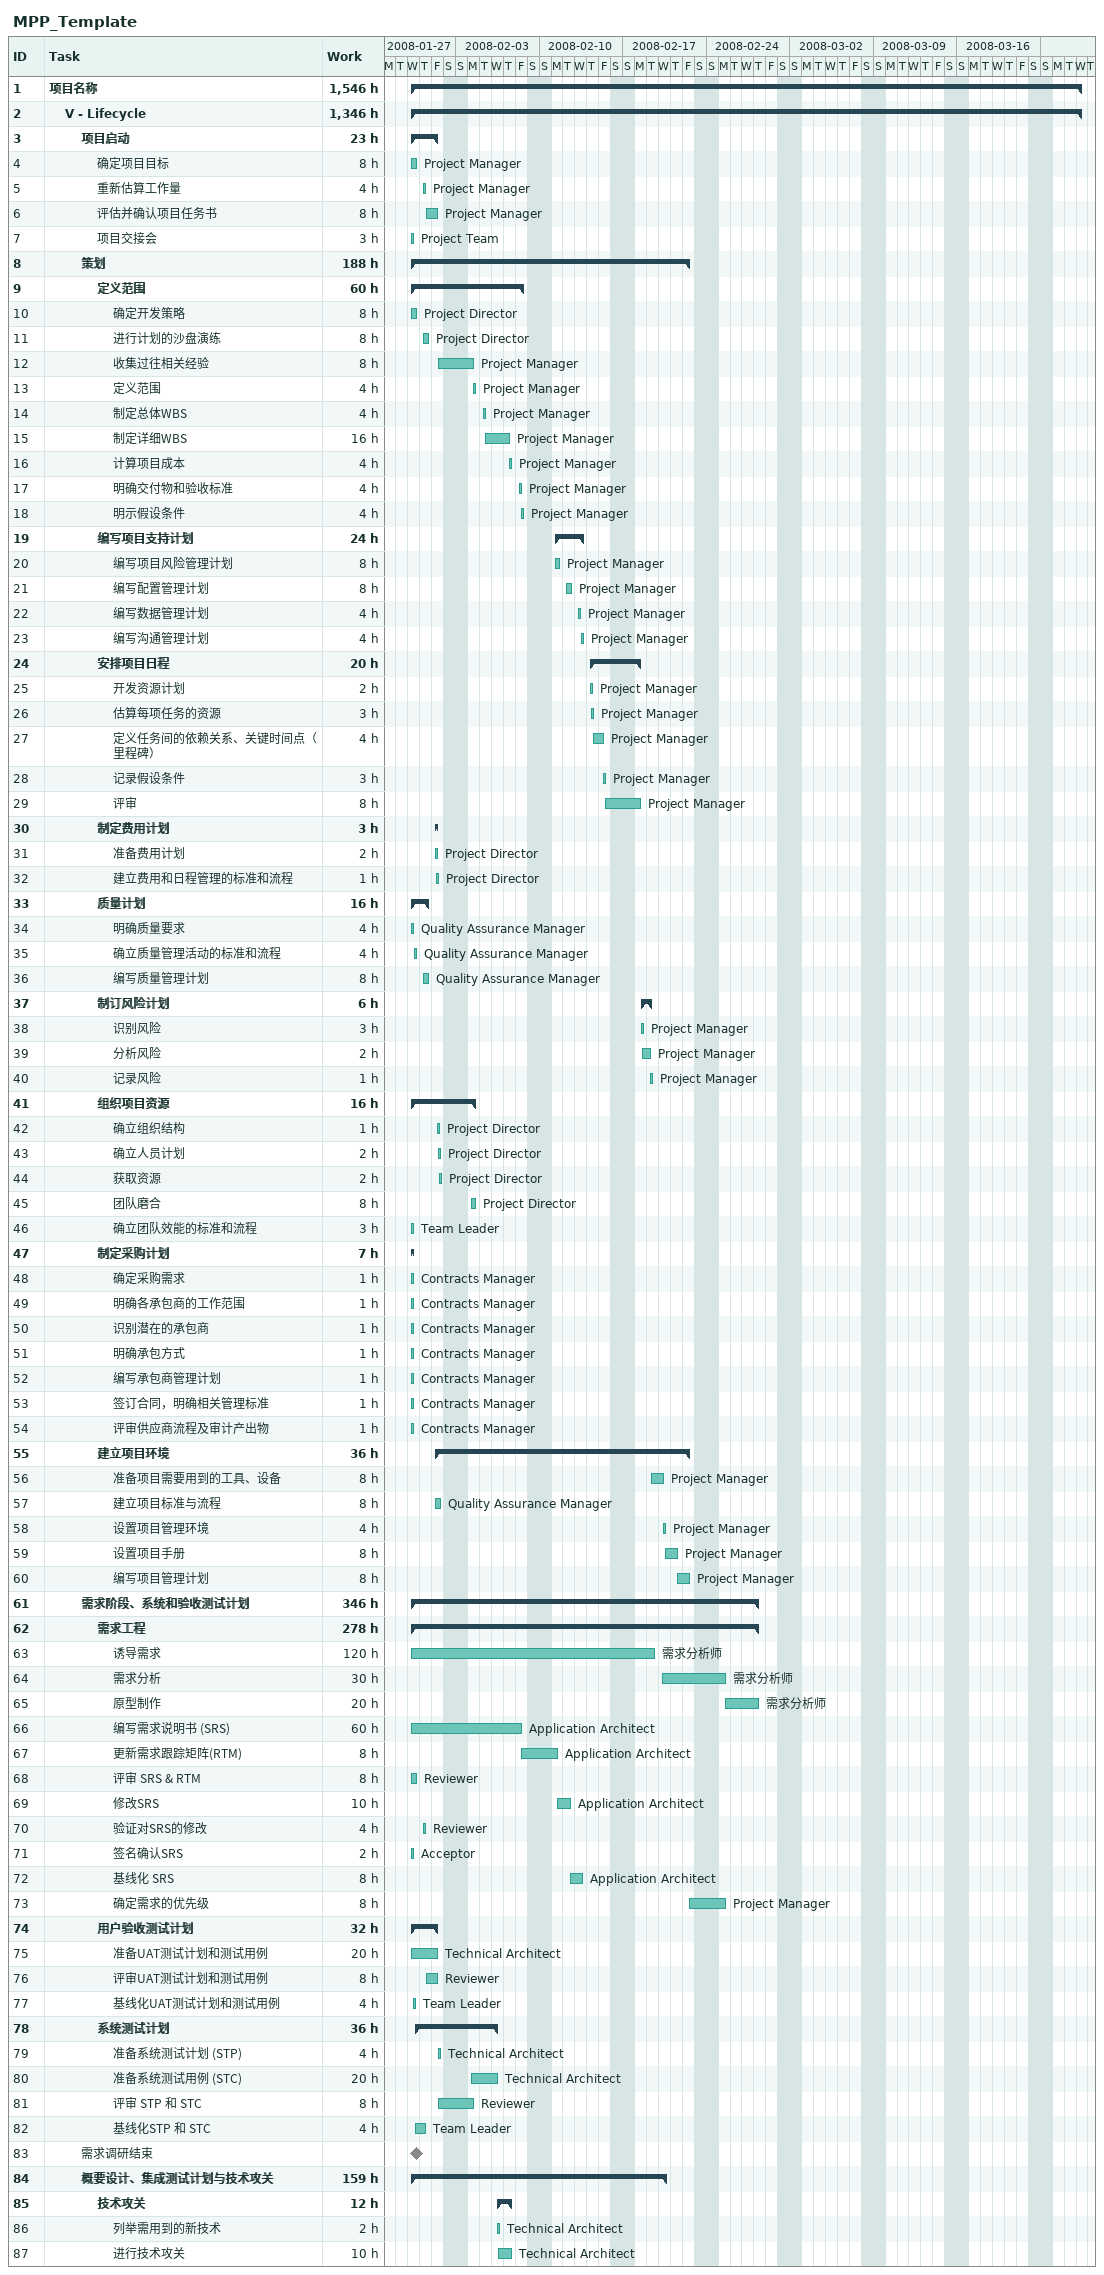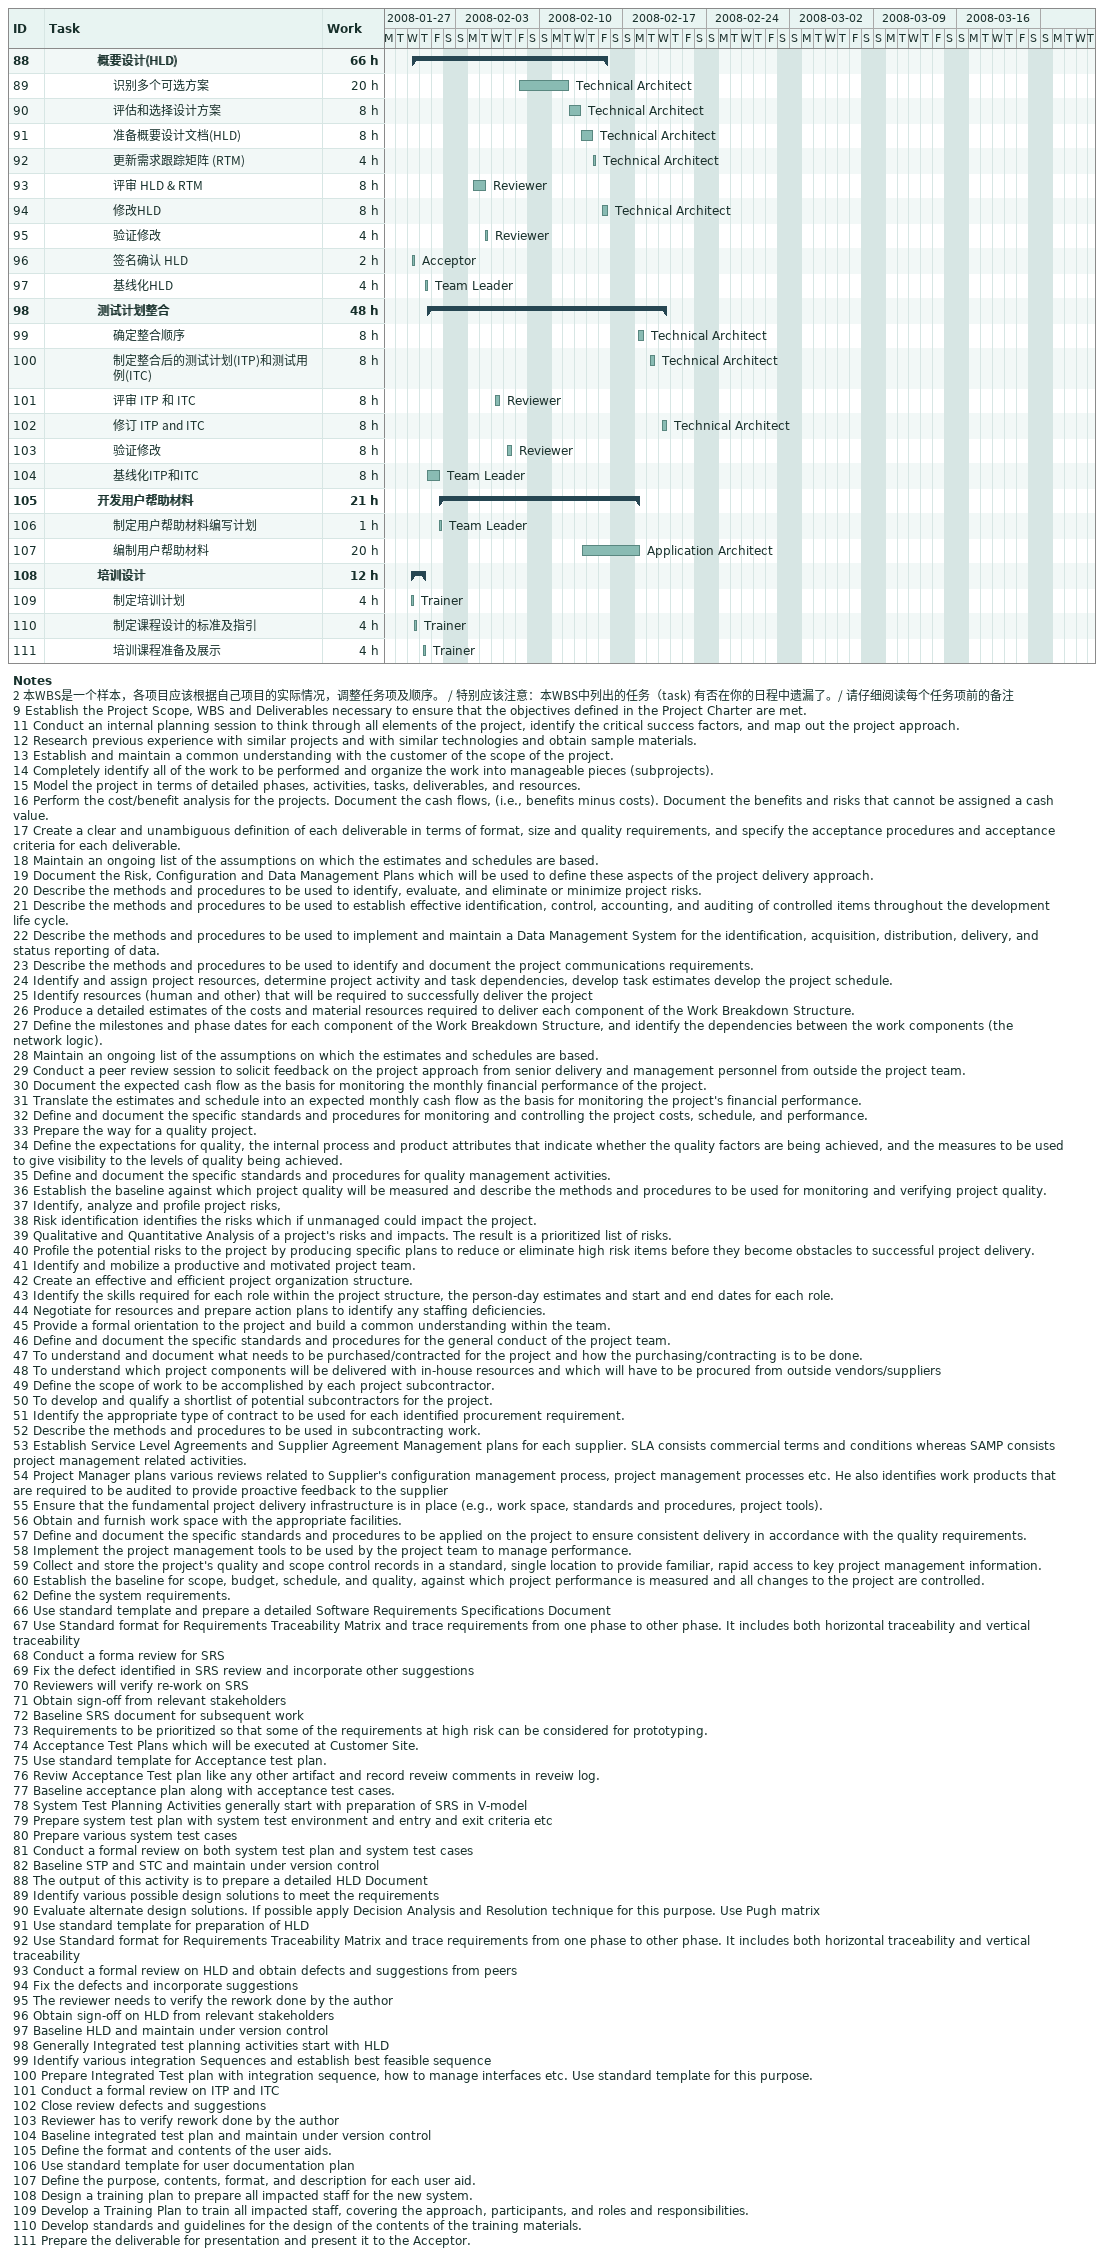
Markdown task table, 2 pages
MPP_Template

| ID | Level | Task | Start | Finish | Resources | Work (h) |
|---|---|---|---|---|---|---|
| 1 | 1 | **项目名称** | 2008-01-30 | 2008-03-26 |  | 1546 |
| 2 | 2 | **V - Lifecycle** | 2008-01-30 | 2008-03-26 |  | 1346 |
| 3 | 3 | **项目启动** | 2008-01-30 | 2008-02-01 |  | 23 |
| 4 | 4 | 确定项目目标 | 2008-01-30 | 2008-01-30 | Project Manager | 8 |
| 5 | 4 | 重新估算工作量 | 2008-01-31 | 2008-01-31 | Project Manager | 4 |
| 6 | 4 | 评估并确认项目任务书 | 2008-01-31 | 2008-02-01 | Project Manager | 8 |
| 7 | 4 | 项目交接会 | 2008-01-30 | 2008-01-30 | Project Team | 3 |
| 8 | 3 | **策划** | 2008-01-30 | 2008-02-22 |  | 188 |
| 9 | 4 | **定义范围** | 2008-01-30 | 2008-02-08 |  | 60 |
| 10 | 5 | 确定开发策略 | 2008-01-30 | 2008-01-30 | Project Director | 8 |
| 11 | 5 | 进行计划的沙盘演练 | 2008-01-31 | 2008-01-31 | Project Director | 8 |
| 12 | 5 | 收集过往相关经验 | 2008-02-01 | 2008-02-04 | Project Manager | 8 |
| 13 | 5 | 定义范围 | 2008-02-04 | 2008-02-04 | Project Manager | 4 |
| 14 | 5 | 制定总体WBS | 2008-02-05 | 2008-02-05 | Project Manager | 4 |
| 15 | 5 | 制定详细WBS | 2008-02-05 | 2008-02-07 | Project Manager | 16 |
| 16 | 5 | 计算项目成本 | 2008-02-07 | 2008-02-07 | Project Manager | 4 |
| 17 | 5 | 明确交付物和验收标准 | 2008-02-08 | 2008-02-08 | Project Manager | 4 |
| 18 | 5 | 明示假设条件 | 2008-02-08 | 2008-02-08 | Project Manager | 4 |
| 19 | 4 | **编写项目支持计划** | 2008-02-11 | 2008-02-13 |  | 24 |
| 20 | 5 | 编写项目风险管理计划 | 2008-02-11 | 2008-02-11 | Project Manager | 8 |
| 21 | 5 | 编写配置管理计划 | 2008-02-12 | 2008-02-12 | Project Manager | 8 |
| 22 | 5 | 编写数据管理计划 | 2008-02-13 | 2008-02-13 | Project Manager | 4 |
| 23 | 5 | 编写沟通管理计划 | 2008-02-13 | 2008-02-13 | Project Manager | 4 |
| 24 | 4 | **安排项目日程** | 2008-02-14 | 2008-02-18 |  | 20 |
| 25 | 5 | 开发资源计划 | 2008-02-14 | 2008-02-14 | Project Manager | 2 |
| 26 | 5 | 估算每项任务的资源 | 2008-02-14 | 2008-02-14 | Project Manager | 3 |
| 27 | 5 | 定义任务间的依赖关系、关键时间点（里程碑） | 2008-02-14 | 2008-02-15 | Project Manager | 4 |
| 28 | 5 | 记录假设条件 | 2008-02-15 | 2008-02-15 | Project Manager | 3 |
| 29 | 5 | 评审 | 2008-02-15 | 2008-02-18 | Project Manager | 8 |
| 30 | 4 | **制定费用计划** | 2008-02-01 | 2008-02-01 |  | 3 |
| 31 | 5 | 准备费用计划 | 2008-02-01 | 2008-02-01 | Project Director | 2 |
| 32 | 5 | 建立费用和日程管理的标准和流程 | 2008-02-01 | 2008-02-01 | Project Director | 1 |
| 33 | 4 | **质量计划** | 2008-01-30 | 2008-01-31 |  | 16 |
| 34 | 5 | 明确质量要求 | 2008-01-30 | 2008-01-30 | Quality Assurance Manager | 4 |
| 35 | 5 | 确立质量管理活动的标准和流程 | 2008-01-30 | 2008-01-30 | Quality Assurance Manager | 4 |
| 36 | 5 | 编写质量管理计划 | 2008-01-31 | 2008-01-31 | Quality Assurance Manager | 8 |
| 37 | 4 | **制订风险计划** | 2008-02-18 | 2008-02-19 |  | 6 |
| 38 | 5 | 识别风险 | 2008-02-18 | 2008-02-18 | Project Manager | 3 |
| 39 | 5 | 分析风险 | 2008-02-18 | 2008-02-19 | Project Manager | 2 |
| 40 | 5 | 记录风险 | 2008-02-19 | 2008-02-19 | Project Manager | 1 |
| 41 | 4 | **组织项目资源** | 2008-01-30 | 2008-02-04 |  | 16 |
| 42 | 5 | 确立组织结构 | 2008-02-01 | 2008-02-01 | Project Director | 1 |
| 43 | 5 | 确立人员计划 | 2008-02-01 | 2008-02-01 | Project Director | 2 |
| 44 | 5 | 获取资源 | 2008-02-01 | 2008-02-01 | Project Director | 2 |
| 45 | 5 | 团队磨合 | 2008-02-04 | 2008-02-04 | Project Director | 8 |
| 46 | 5 | 确立团队效能的标准和流程 | 2008-01-30 | 2008-01-30 | Team Leader | 3 |
| 47 | 4 | **制定采购计划** | 2008-01-30 | 2008-01-30 |  | 7 |
| 48 | 5 | 确定采购需求 | 2008-01-30 | 2008-01-30 | Contracts Manager | 1 |
| 49 | 5 | 明确各承包商的工作范围 | 2008-01-30 | 2008-01-30 | Contracts Manager | 1 |
| 50 | 5 | 识别潜在的承包商 | 2008-01-30 | 2008-01-30 | Contracts Manager | 1 |
| 51 | 5 | 明确承包方式 | 2008-01-30 | 2008-01-30 | Contracts Manager | 1 |
| 52 | 5 | 编写承包商管理计划 | 2008-01-30 | 2008-01-30 | Contracts Manager | 1 |
| 53 | 5 | 签订合同，明确相关管理标准 | 2008-01-30 | 2008-01-30 | Contracts Manager | 1 |
| 54 | 5 | 评审供应商流程及审计产出物 | 2008-01-30 | 2008-01-30 | Contracts Manager | 1 |
| 55 | 4 | **建立项目环境** | 2008-02-01 | 2008-02-22 |  | 36 |
| 56 | 5 | 准备项目需要用到的工具、设备 | 2008-02-19 | 2008-02-20 | Project Manager | 8 |
| 57 | 5 | 建立项目标准与流程 | 2008-02-01 | 2008-02-01 | Quality Assurance Manager | 8 |
| 58 | 5 | 设置项目管理环境 | 2008-02-20 | 2008-02-20 | Project Manager | 4 |
| 59 | 5 | 设置项目手册 | 2008-02-20 | 2008-02-21 | Project Manager | 8 |
| 60 | 5 | 编写项目管理计划 | 2008-02-21 | 2008-02-22 | Project Manager | 8 |
| 61 | 3 | **需求阶段、系统和验收测试计划** | 2008-01-30 | 2008-02-28 |  | 346 |
| 62 | 4 | **需求工程** | 2008-01-30 | 2008-02-28 |  | 278 |
| 63 | 5 | 诱导需求 | 2008-01-30 | 2008-02-19 | 需求分析师 | 120 |
| 64 | 5 | 需求分析 | 2008-02-20 | 2008-02-25 | 需求分析师 | 30 |
| 65 | 5 | 原型制作 | 2008-02-25 | 2008-02-28 | 需求分析师 | 20 |
| 66 | 5 | 编写需求说明书 (SRS) | 2008-01-30 | 2008-02-08 | Application Architect | 60 |
| 67 | 5 | 更新需求跟踪矩阵(RTM) | 2008-02-08 | 2008-02-11 | Application Architect | 8 |
| 68 | 5 | 评审 SRS & RTM | 2008-01-30 | 2008-01-30 | Reviewer | 8 |
| 69 | 5 | 修改SRS | 2008-02-11 | 2008-02-12 | Application Architect | 10 |
| 70 | 5 | 验证对SRS的修改 | 2008-01-31 | 2008-01-31 | Reviewer | 4 |
| 71 | 5 | 签名确认SRS | 2008-01-30 | 2008-01-30 | Acceptor | 2 |
| 72 | 5 | 基线化 SRS | 2008-02-12 | 2008-02-13 | Application Architect | 8 |
| 73 | 5 | 确定需求的优先级 | 2008-02-22 | 2008-02-25 | Project Manager | 8 |
| 74 | 4 | **用户验收测试计划** | 2008-01-30 | 2008-02-01 |  | 32 |
| 75 | 5 | 准备UAT测试计划和测试用例 | 2008-01-30 | 2008-02-01 | Technical Architect | 20 |
| 76 | 5 | 评审UAT测试计划和测试用例 | 2008-01-31 | 2008-02-01 | Reviewer | 8 |
| 77 | 5 | 基线化UAT测试计划和测试用例 | 2008-01-30 | 2008-01-30 | Team Leader | 4 |
| 78 | 4 | **系统测试计划** | 2008-01-30 | 2008-02-06 |  | 36 |
| 79 | 5 | 准备系统测试计划 (STP) | 2008-02-01 | 2008-02-01 | Technical Architect | 4 |
| 80 | 5 | 准备系统测试用例 (STC) | 2008-02-04 | 2008-02-06 | Technical Architect | 20 |
| 81 | 5 | 评审 STP 和 STC | 2008-02-01 | 2008-02-04 | Reviewer | 8 |
| 82 | 5 | 基线化STP 和 STC | 2008-01-30 | 2008-01-31 | Team Leader | 4 |
| 83 | 3 | 需求调研结束 (milestone) | 2008-01-30 | 2008-01-30 |  |  |
| 84 | 3 | **概要设计、集成测试计划与技术攻关** | 2008-01-30 | 2008-02-20 |  | 159 |
| 85 | 4 | **技术攻关** | 2008-02-06 | 2008-02-07 |  | 12 |
| 86 | 5 | 列举需用到的新技术 | 2008-02-06 | 2008-02-06 | Technical Architect | 2 |
| 87 | 5 | 进行技术攻关 | 2008-02-06 | 2008-02-07 | Technical Architect | 10 |
| 88 | 4 | **概要设计(HLD)** | 2008-01-30 | 2008-02-15 |  | 66 |
| 89 | 5 | 识别多个可选方案 | 2008-02-08 | 2008-02-12 | Technical Architect | 20 |
| 90 | 5 | 评估和选择设计方案 | 2008-02-12 | 2008-02-13 | Technical Architect | 8 |
| 91 | 5 | 准备概要设计文档(HLD) | 2008-02-13 | 2008-02-14 | Technical Architect | 8 |
| 92 | 5 | 更新需求跟踪矩阵 (RTM) | 2008-02-14 | 2008-02-14 | Technical Architect | 4 |
| 93 | 5 | 评审 HLD & RTM | 2008-02-04 | 2008-02-05 | Reviewer | 8 |
| 94 | 5 | 修改HLD | 2008-02-15 | 2008-02-15 | Technical Architect | 8 |
| 95 | 5 | 验证修改 | 2008-02-05 | 2008-02-05 | Reviewer | 4 |
| 96 | 5 | 签名确认 HLD | 2008-01-30 | 2008-01-30 | Acceptor | 2 |
| 97 | 5 | 基线化HLD | 2008-01-31 | 2008-01-31 | Team Leader | 4 |
| 98 | 4 | **测试计划整合** | 2008-01-31 | 2008-02-20 |  | 48 |
| 99 | 5 | 确定整合顺序 | 2008-02-18 | 2008-02-18 | Technical Architect | 8 |
| 100 | 5 | 制定整合后的测试计划(ITP)和测试用例(ITC) | 2008-02-19 | 2008-02-19 | Technical Architect | 8 |
| 101 | 5 | 评审 ITP 和 ITC | 2008-02-06 | 2008-02-06 | Reviewer | 8 |
| 102 | 5 | 修订 ITP and ITC | 2008-02-20 | 2008-02-20 | Technical Architect | 8 |
| 103 | 5 | 验证修改 | 2008-02-07 | 2008-02-07 | Reviewer | 8 |
| 104 | 5 | 基线化ITP和ITC | 2008-01-31 | 2008-02-01 | Team Leader | 8 |
| 105 | 4 | **开发用户帮助材料** | 2008-02-01 | 2008-02-18 |  | 21 |
| 106 | 5 | 制定用户帮助材料编写计划 | 2008-02-01 | 2008-02-01 | Team Leader | 1 |
| 107 | 5 | 编制用户帮助材料 | 2008-02-13 | 2008-02-18 | Application Architect | 20 |
| 108 | 4 | **培训设计** | 2008-01-30 | 2008-01-31 |  | 12 |
| 109 | 5 | 制定培训计划 | 2008-01-30 | 2008-01-30 | Trainer | 4 |
| 110 | 5 | 制定课程设计的标准及指引 | 2008-01-30 | 2008-01-30 | Trainer | 4 |
| 111 | 5 | 培训课程准备及展示 | 2008-01-31 | 2008-01-31 | Trainer | 4 |

Notes
- 2: 本WBS是一个样本，各项目应该根据自己项目的实际情况，调整任务项及顺序。 / 特别应该注意：本WBS中列出的任务（task) 有否在你的日程中遗漏了。 / 请仔细阅读每个任务项前的备注
- 9: Establish the Project Scope, WBS and Deliverables necessary to ensure that the objectives defined in the Project Charter are met.
- 11: Conduct an internal planning session to think through all elements of the project, identify the critical success factors, and map out the project approach.
- 12: Research previous experience with similar projects and with similar technologies and obtain sample materials.
- 13: Establish and maintain a common understanding with the customer of the scope of the project.
- 14: Completely identify all of the work to be performed and organize the work into manageable pieces (subprojects).
- 15: Model the project in terms of detailed phases, activities, tasks, deliverables, and resources.
- 16: Perform the cost/benefit analysis for the projects. Document the cash flows, (i.e., benefits minus costs). Document the benefits and risks that cannot be assigned a cash value.
- 17: Create a clear and unambiguous definition of each deliverable in terms of format, size and quality requirements, and specify the acceptance procedures and acceptance criteria for each deliverable.
- 18: Maintain an ongoing list of the assumptions on which the estimates and schedules are based.
- 19: Document the Risk, Configuration and Data Management Plans which will be used to define these aspects of the project delivery approach.
- 20: Describe the methods and procedures to be used to identify, evaluate, and eliminate or minimize project risks.
- 21: Describe the methods and procedures to be used to establish effective identification, control, accounting, and auditing of controlled items throughout the development life cycle.
- 22: Describe the methods and procedures to be used to implement and maintain a Data Management System for the identification, acquisition, distribution, delivery, and status reporting of data.
- 23: Describe the methods and procedures to be used to identify and document the project communications requirements.
- 24: Identify and assign project resources, determine project activity and task dependencies, develop task estimates develop the project schedule.
- 25: Identify resources (human and other) that will be required to successfully deliver the project
- 26: Produce a detailed estimates of the costs and material resources required to deliver each component of the Work Breakdown Structure.
- 27: Define the milestones and phase dates for each component of the Work Breakdown Structure, and identify the dependencies between the work components (the network logic).
- 28: Maintain an ongoing list of the assumptions on which the estimates and schedules are based.
- 29: Conduct a peer review session to solicit feedback on the project approach from senior delivery and management personnel from outside the project team.
- 30: Document the expected cash flow as the basis for monitoring the monthly financial performance of the project.
- 31: Translate the estimates and schedule into an expected monthly cash flow as the basis for monitoring the project's financial performance.
- 32: Define and document the specific standards and procedures for monitoring and controlling the project costs, schedule, and performance.
- 33: Prepare the way for a quality project.
- 34: Define the expectations for quality, the internal process and product attributes that indicate whether the quality factors are being achieved, and the measures to be used to give visibility to the levels of quality being achieved.
- 35: Define and document the specific standards and procedures for quality management activities.
- 36: Establish the baseline against which project quality will be measured and describe the methods and procedures to be used for monitoring and verifying project quality.
- 37: Identify, analyze and profile project risks,
- 38: Risk identification identifies the risks which if unmanaged could impact the project.
- 39: Qualitative and Quantitative Analysis of a project's risks and impacts. The result is a prioritized list of risks.
- 40: Profile the potential risks to the project by producing specific plans to reduce or eliminate high risk items before they become obstacles to successful project delivery.
- 41: Identify and mobilize a productive and motivated project team.
- 42: Create an effective and efficient project organization structure.
- 43: Identify the skills required for each role within the project structure, the person-day estimates and start and end dates for each role.
- 44: Negotiate for resources and prepare action plans to identify any staffing deficiencies.
- 45: Provide a formal orientation to the project and build a common understanding within the team.
- 46: Define and document the specific standards and procedures for the general conduct of the project team.
- 47: To understand and document what needs to be purchased/contracted for the project and how the purchasing/contracting is to be done.
- 48: To understand which project components will be delivered with in-house resources and which will have to be procured from outside vendors/suppliers
- 49: Define the scope of work to be accomplished by each project subcontractor.
- 50: To develop and qualify a shortlist of potential subcontractors for the project.
- 51: Identify the appropriate type of contract to be used for each identified procurement requirement.
- 52: Describe the methods and procedures to be used in subcontracting work.
- 53: Establish Service Level Agreements and Supplier Agreement Management plans for each supplier. SLA consists commercial terms and conditions whereas SAMP consists project management related activities.
- 54: Project Manager plans various reviews related to Supplier's configuration management process, project management processes etc. He also identifies work products that are required to be audited to provide proactive feedback to the supplier
- 55: Ensure that the fundamental project delivery infrastructure is in place (e.g., work space, standards and procedures, project tools).
- 56: Obtain and furnish work space with the appropriate facilities.
- 57: Define and document the specific standards and procedures to be applied on the project to ensure consistent delivery in accordance with the quality requirements.
- 58: Implement the project management tools to be used by the project team to manage performance.
- 59: Collect and store the project's quality and scope control records in a standard, single location to provide familiar, rapid access to key project management information.
- 60: Establish the baseline for scope, budget, schedule, and quality, against which project performance is measured and all changes to the project are controlled.
- 62: Define the system requirements.
- 66: Use standard template and prepare a detailed Software Requirements Specifications Document
- 67: Use Standard format for Requirements Traceability Matrix and trace requirements from one phase to other phase. It includes both horizontal traceability and vertical traceability
- 68: Conduct a forma review for SRS
- 69: Fix the defect identified in SRS review and incorporate other suggestions
- 70: Reviewers will verify re-work on SRS
- 71: Obtain sign-off from relevant stakeholders
- 72: Baseline SRS document for subsequent work
- 73: Requirements to be prioritized so that some of the requirements at high risk can be considered for prototyping.
- 74: Acceptance Test Plans which will be executed at Customer Site.
- 75: Use standard template for Acceptance test plan.
- 76: Reviw Acceptance Test plan like any other artifact and record reveiw comments in reveiw log.
- 77: Baseline acceptance plan along with acceptance test cases.
- 78: System Test Planning Activities generally start with preparation of SRS in V-model
- 79: Prepare system test plan with system test environment and entry and exit criteria etc
- 80: Prepare various system test cases
- 81: Conduct a formal review on both system test plan and system test cases
- 82: Baseline STP and STC and maintain under version control
- 88: The output of this activity is to prepare a detailed HLD Document
- 89: Identify various possible design solutions to meet the requirements
- 90: Evaluate alternate design solutions. If possible apply Decision Analysis and Resolution technique for this purpose. Use Pugh matrix
- 91: Use standard template for preparation of HLD
- 92: Use Standard format for Requirements Traceability Matrix and trace requirements from one phase to other phase. It includes both horizontal traceability and vertical traceability
- 93: Conduct a formal review on HLD and obtain defects and suggestions from peers
- 94: Fix the defects and incorporate suggestions
- 95: The reviewer needs to verify the rework done by the author
- 96: Obtain sign-off on HLD from relevant stakeholders
- 97: Baseline HLD and maintain under version control
- 98: Generally Integrated test planning activities start with HLD
- 99: Identify various integration Sequences and establish best feasible sequence
- 100: Prepare Integrated Test plan with integration sequence, how to manage interfaces etc. Use standard template for this purpose.
- 101: Conduct a formal review on ITP and ITC
- 102: Close review defects and suggestions
- 103: Reviewer has to verify rework done by the author
- 104: Baseline integrated test plan and maintain under version control
- 105: Define the format and contents of the user aids.
- 106: Use standard template for user documentation plan
- 107: Define the purpose, contents, format, and description for each user aid.
- 108: Design a training plan to prepare all impacted staff for the new system.
- 109: Develop a Training Plan to train all impacted staff, covering the approach, participants, and roles and responsibilities.
- 110: Develop standards and guidelines for the design of the contents of the training materials.
- 111: Prepare the deliverable for presentation and present it to the Acceptor.
